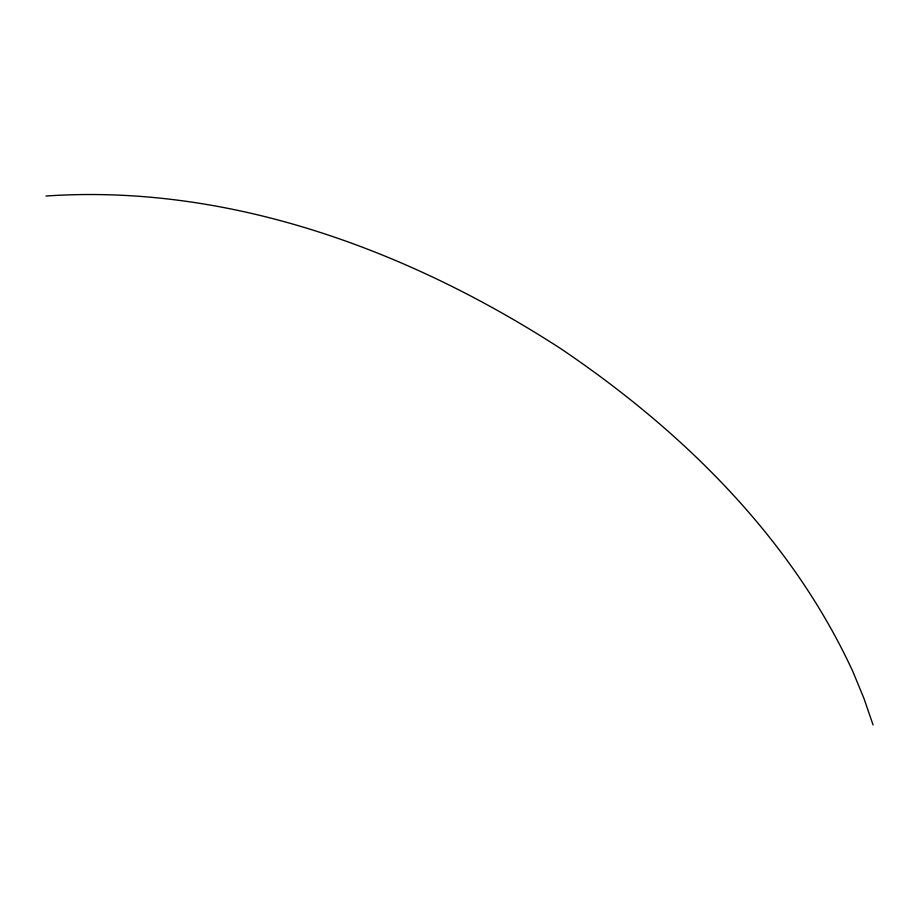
<?xml version="1.0" encoding="UTF-8"?>
<svg xmlns="http://www.w3.org/2000/svg" width="919" height="919" viewBox="0 0 919 919"><rect width="100%" height="100%" fill="white"/><g stroke="black" fill="none" stroke-linecap="round" stroke-linejoin="round"><path stroke-width="1.38" d="M45.95 196.023C229.003 183.524 409.15 250.37 560.935 348.772C682.047 430.563 791.144 537.512 852.924 671.709L863.929 698.36L873.05 724.896"/></g></svg>
